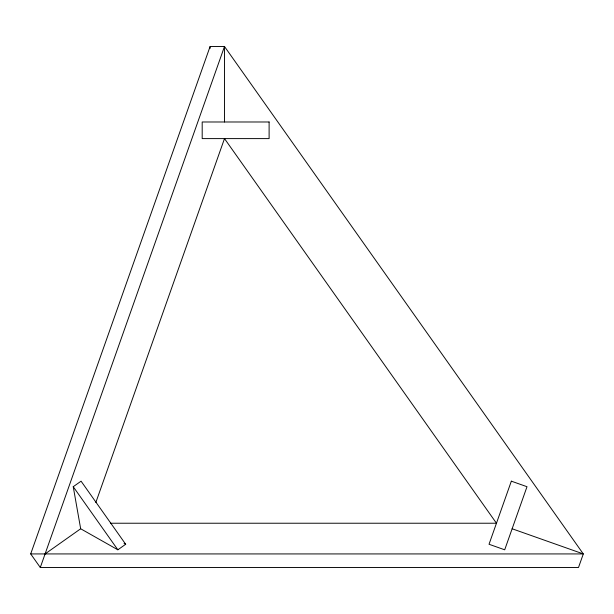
<?xml version="1.0" encoding="UTF-8"?>
<svg xmlns="http://www.w3.org/2000/svg" width="614" height="614" viewBox="0 0 614 614"><rect width="100%" height="100%" fill="white"/><g stroke="black" fill="none" stroke-linecap="round" stroke-linejoin="round"><path stroke-width="0.92" d="M30.7 553.928L210.103 46.503L224.494 46.503L583.3 553.928L578.503 567.497L40.294 567.497L30.7 553.928L583.3 553.928L512.137 528.769M40.294 567.497L224.494 46.503L224.494 121.986M95.845 502.467L224.494 138.603L496.465 523.228L110.535 523.228M73.235 486.71L81.071 481.169L125.686 544.265L117.85 549.799L80.672 528.769L73.235 486.71L117.85 549.799M45.091 553.928L80.672 528.769M124.066 543.344L125.686 544.265M210.103 46.503L210.103 48.414M511.339 481.169L489.028 544.265L504.7 549.799L527.004 486.71L511.339 481.169M269.109 121.986L202.19 121.986L202.19 138.603L269.109 138.603L269.109 121.986"/></g></svg>
